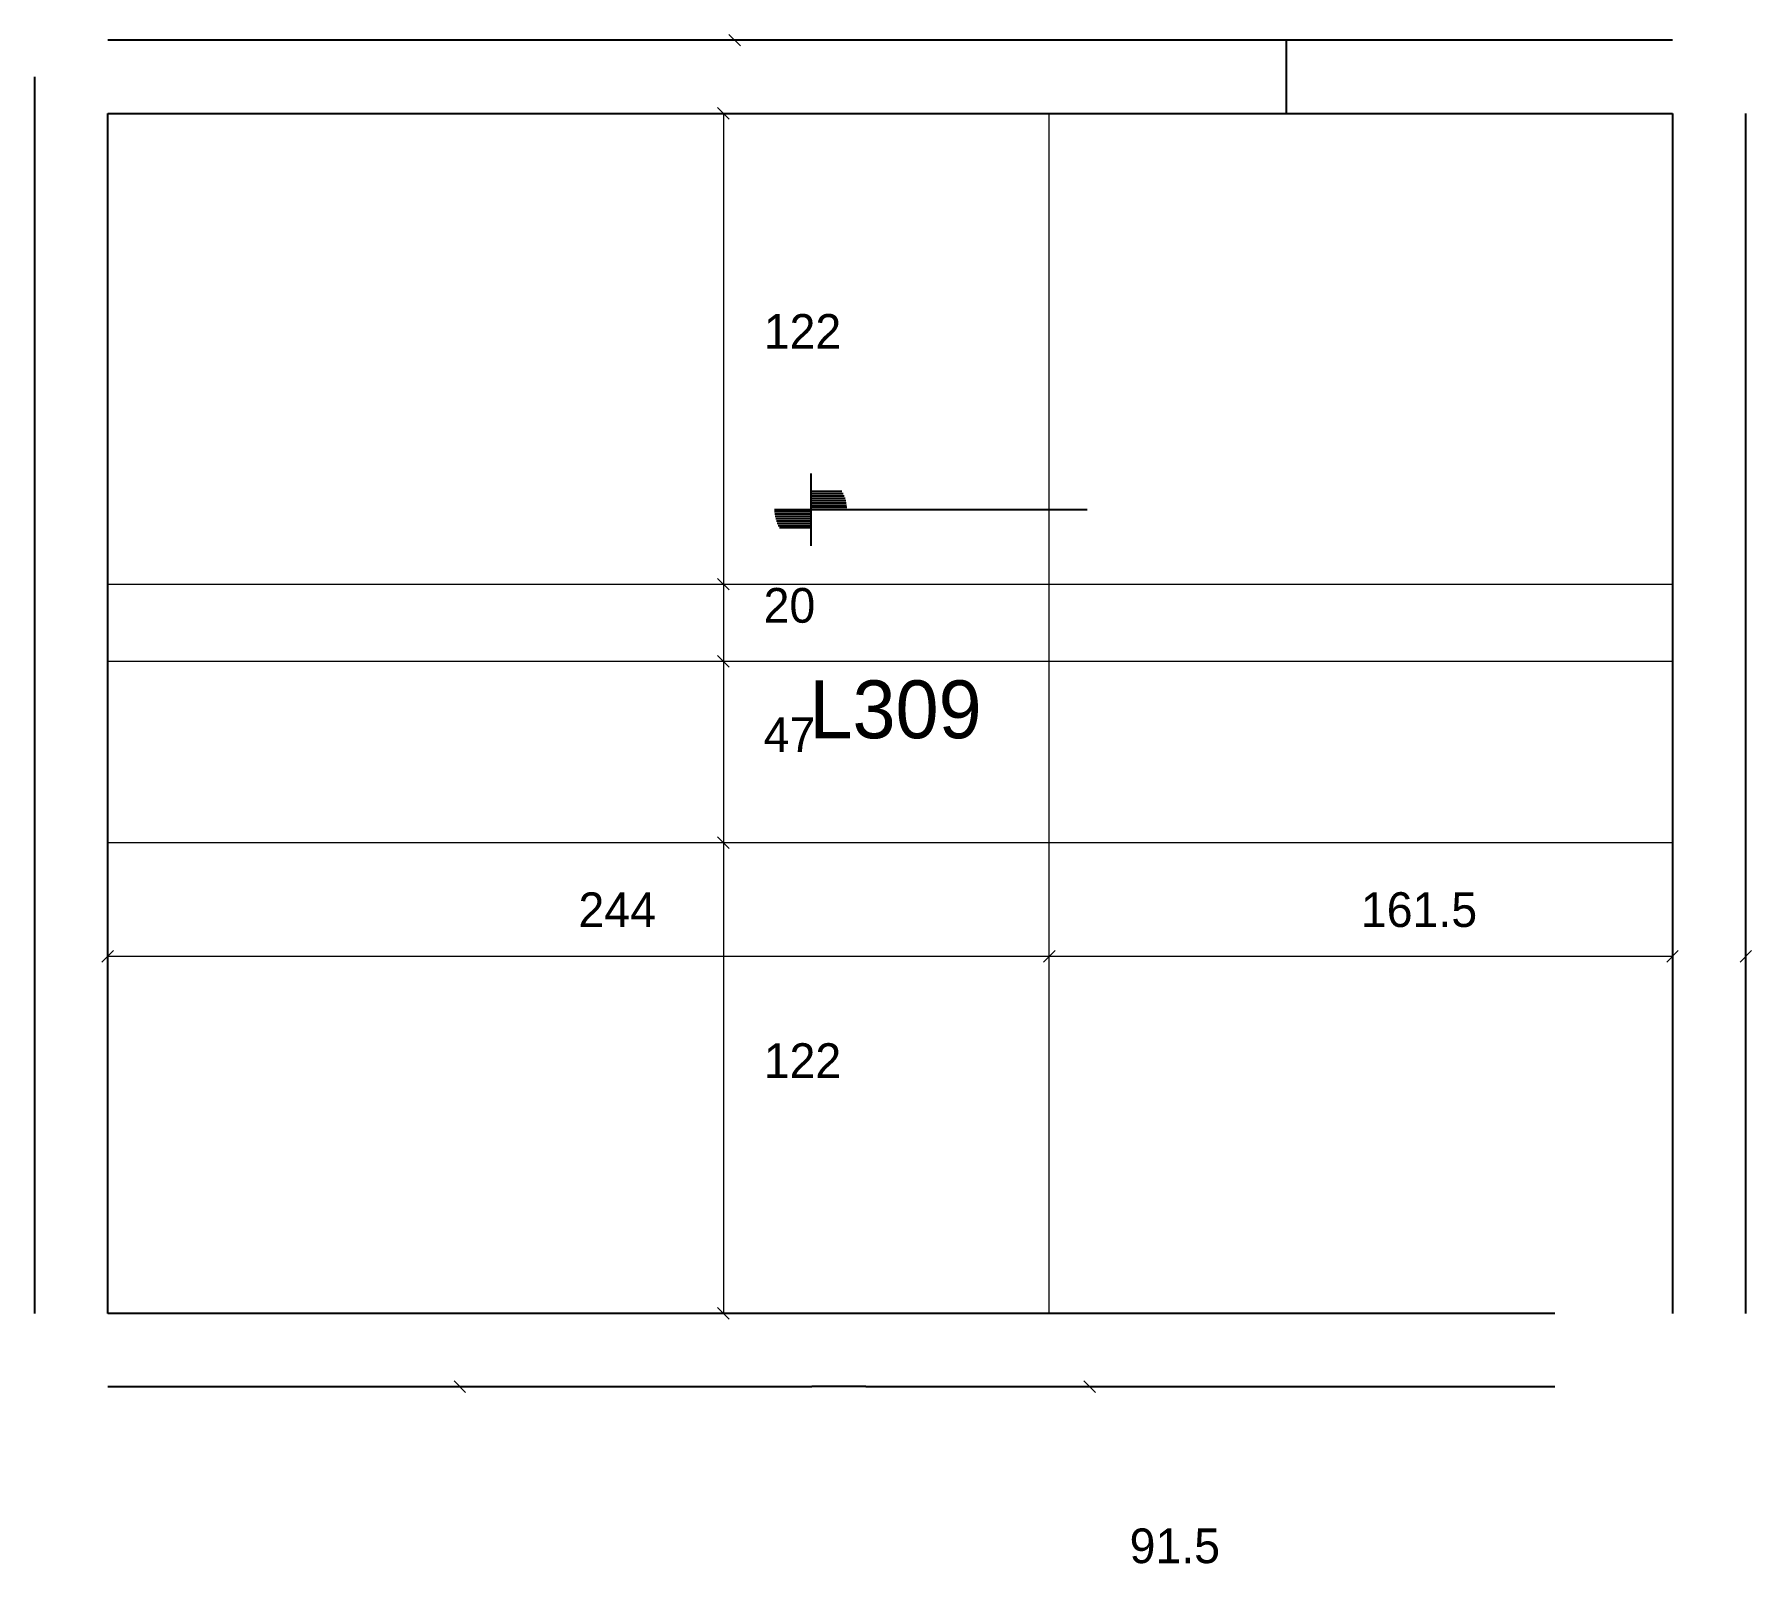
# Model space of a CAD drawing. Extents: x 2724 to 3169, y 2216 to 2612.
import ezdxf

# ---------------------------------------------------------------- set-up
doc = ezdxf.new("R2010")
doc.units = 0
for name, color, linetype in [('3', 3, 'Continuous'), ('4', 4, 'Continuous'), ('Painéis', 200, 'Continuous')]:
    doc.layers.add(name, color=color, linetype=linetype)

msp = doc.modelspace()

# ---------------------------------------------------------------- linework, layer by layer
at = {"layer": '3', "lineweight": 25}
for p, q in [((3048.07, 2591.94), (3048.07, 2610.94)), ((2924.75, 2498.63), (2924.75, 2479.88)), ((2924.75, 2494.01), (2932.83, 2494.01)), ((2924.75, 2493.42), (2933.15, 2493.42)), ((2924.75, 2492.82), (2933.42, 2492.82)), ((2924.75, 2492.23), (2933.64, 2492.23)), ((2915.38, 2489.26), (2934.13, 2489.26)), ((2924.75, 2488.66), (2915.38, 2488.66)), ((2924.75, 2488.07), (2915.45, 2488.07)), ((2924.75, 2491.63), (2933.82, 2491.63)), ((2924.75, 2491.04), (2933.95, 2491.04)), ((2924.75, 2490.45), (2934.05, 2490.45)), ((2924.75, 2489.85), (2934.13, 2489.85)), ((2924.75, 2489.26), (2996.39, 2489.26)), ((2924.75, 2487.47), (2915.55, 2487.47)), ((2924.75, 2486.88), (2915.68, 2486.88)), ((2924.75, 2486.28), (2915.86, 2486.28)), ((2924.75, 2485.69), (2916.08, 2485.69)), ((2924.75, 2485.09), (2916.35, 2485.09)), ((2924.75, 2484.5), (2916.67, 2484.5))]:
    msp.add_line(p, q, dxfattribs=at)
for points in [[(3148.07, 2610.94), (2742.57, 2610.94)], [(2723.57, 2601.44), (2723.57, 2280.94)], [(2742.57, 2280.94), (2742.57, 2591.94)], [(2742.57, 2591.94), (3148.07, 2591.94)], [(3148.07, 2591.94), (3148.07, 2280.94)], [(3167.07, 2280.94), (3167.07, 2591.94)], [(2932.07, 2280.94), (2742.57, 2280.94)], [(3117.57, 2280.94), (2932.07, 2280.94)], [(2742.57, 2261.94), (2925.07, 2261.94)], [(2939.07, 2261.94), (2925.07, 2261.94)], [(2939.07, 2261.94), (3117.57, 2261.94)]]:
    msp.add_lwpolyline(points, dxfattribs=at)
at = {"layer": 'Painéis', "lineweight": 18}
for p, q in [((2903.52, 2612.44), (2906.52, 2609.44)), ((2904.4, 2610.94), (2902.02, 2610.94)), ((2903.63, 2590.44), (2900.63, 2593.44)), ((2902.13, 2591.94), (2902.13, 2469.94)), ((2986.57, 2280.94), (2986.57, 2591.94)), ((2742.57, 2469.94), (3148.07, 2469.94)), ((2903.63, 2468.44), (2900.63, 2471.44)), ((2900.63, 2471.44), (2903.63, 2468.44)), ((2902.13, 2469.94), (2902.13, 2449.94)), ((2742.57, 2449.94), (3148.07, 2449.94)), ((2903.63, 2448.44), (2900.63, 2451.44)), ((2900.63, 2451.44), (2903.63, 2448.44)), ((2902.13, 2449.94), (2902.13, 2402.94)), ((2903.63, 2401.44), (2900.63, 2404.44)), ((2900.63, 2404.44), (2903.63, 2401.44)), ((2742.57, 2402.94), (3148.07, 2402.94)), ((2902.13, 2402.94), (2902.13, 2280.94)), ((2744.07, 2374.98), (2741.07, 2371.98)), ((2742.57, 2373.48), (2986.57, 2373.48)), ((2988.07, 2374.98), (2985.07, 2371.98)), ((2985.07, 2371.98), (2988.07, 2374.98)), ((2986.57, 2373.48), (3148.07, 2373.48)), ((3146.57, 2371.98), (3149.57, 2374.98)), ((3168.57, 2374.98), (3165.57, 2371.98)), ((2900.63, 2282.44), (2903.63, 2279.44)), ((2835.32, 2260.44), (2832.32, 2263.44)), ((2998.51, 2260.44), (2995.51, 2263.44))]:
    msp.add_line(p, q, dxfattribs=at)

# ---------------------------------------------------------------- texts
at = {"layer": '4'}
msp.add_text('L309', height=15, dxfattribs=at).set_placement((2924.42, 2429.99))
at = {"layer": 'Painéis'}
for s, p in [('122', (2912.57, 2530.94)), ('20', (2912.54, 2459.94)), ('47', (2912.56, 2426.44)), ('244', (2864.57, 2381.05)), ('161.5', (3067.32, 2381.08)), ('122', (2912.57, 2341.94)), ('91.5', (3007.38, 2216.19))]:
    msp.add_text(s, height=9, dxfattribs=at).set_placement(p)

doc.saveas('drawing.dxf')
